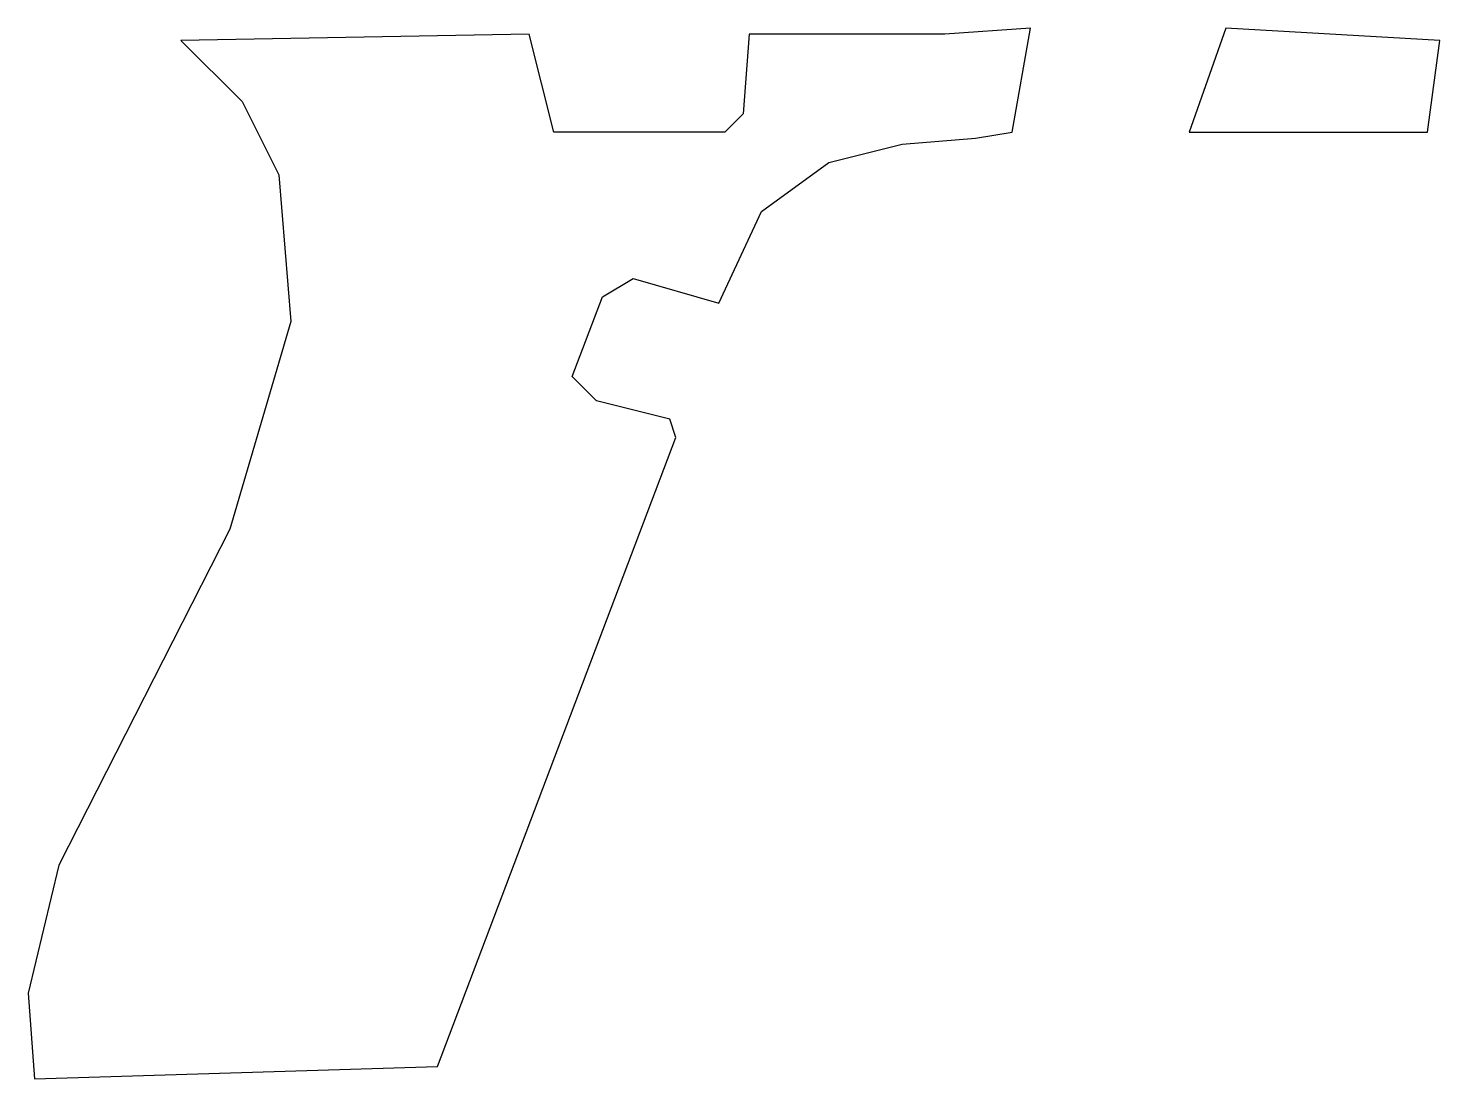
# Model space of a CAD drawing. Header units: millimetres. Extents: x -31.1 to 58, y -18.8 to 47.6.
import ezdxf

# ---------------------------------------------------------------- set-up
doc = ezdxf.new("R2010")
doc.units = ezdxf.units.MM

msp = doc.modelspace()

# ---------------------------------------------------------------- linework, layer by layer
for points in [[(32.143, 47.585), (26.744, 47.2), (23.272, 47.2), (14.402, 47.2), (14.016, 42.186), (12.859, 41.029), (2.06, 41.029), (0.517, 47.2), (-21.467, 46.814), (-17.61, 42.957), (-15.296, 38.329), (-14.525, 29.073), (-18.381, 15.959), (-29.18, -5.253), (-31.109, -13.353), (-30.723, -18.752), (-5.268, -17.981), (9.774, 21.745), (9.388, 22.902), (4.76, 24.059), (3.217, 25.601), (5.145, 30.615), (7.074, 31.772), (12.473, 30.23), (15.173, 36.015), (19.416, 39.1), (24.044, 40.257), (28.672, 40.643), (30.986, 41.029)], [(42.171, 41.029), (57.213, 41.029), (57.984, 46.814), (44.485, 47.585)]]:
    msp.add_lwpolyline(points, close=True)

doc.saveas('drawing.dxf')
